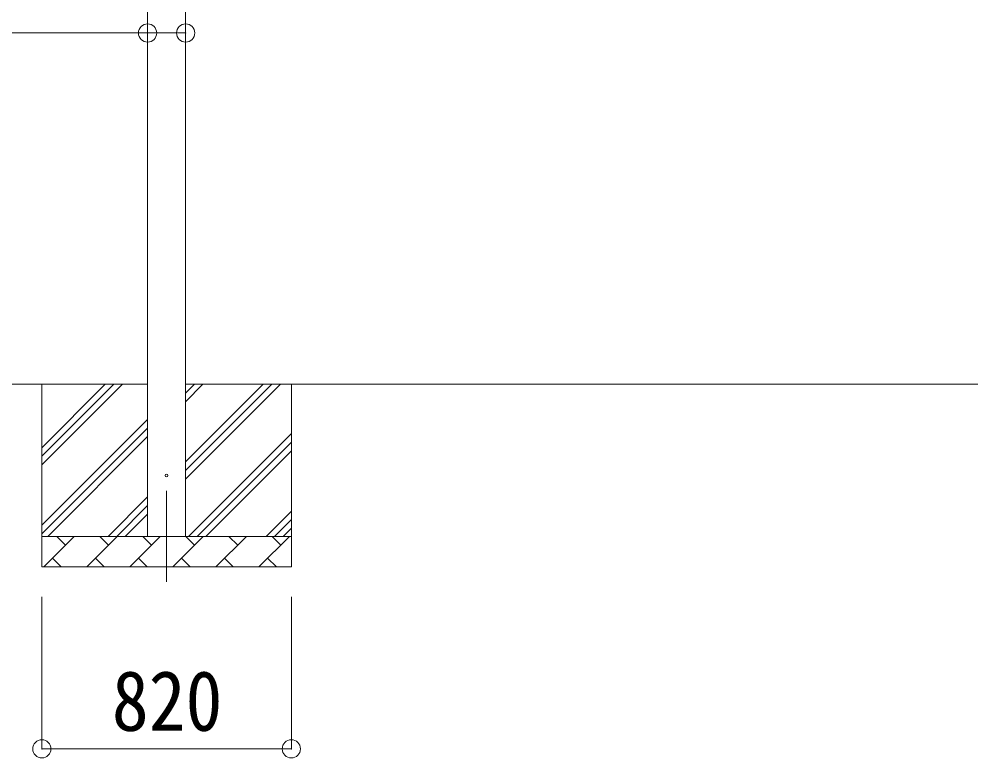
# Model space of a CAD drawing. Units: millimetres at full size, sheet at 1:60; details may follow other scales. Extents: x -16864 to 16864, y -11640 to 11640.
# Drawn here: x -11391 to -8263, y -7940 to -5509 of the extents above; entities that cross this region are included whole.
import ezdxf
from ezdxf.enums import TextEntityAlignment as Align

# ---------------------------------------------------------------- set-up
doc = ezdxf.new("R2010")
doc.units = ezdxf.units.MM
doc.header["$LTSCALE"] = 60
doc.header["$PDMODE"] = 32
doc.header["$PDSIZE"] = 60
doc.linetypes.add('CHAIN1', pattern=[8, 5, -1, 1, -1])
for name, color, linetype, lineweight in [('0-1_Defpoints', 7, 'CHAIN1', 9), ('0-2_TEXT1', 4, 'Continuous', 9), ('0-3_SHAPE', 7, 'Continuous', 9), ('0-8_TABLE1', 6, 'Continuous', 9)]:
    doc.layers.add(name, color=color, linetype=linetype, lineweight=lineweight)
doc.styles.add('ＭＳ ゴシック', font='')
doc.styles.get('ＭＳ ゴシック').set_extended_font_data('MS Gothic')

msp = doc.modelspace()

# ---------------------------------------------------------------- linework, layer by layer
at = {"layer": '0-1_Defpoints'}
msp.add_line((-10906.48, -7060.72), (-10906.48, -7409.72), dxfattribs=at)
at = {"layer": '0-2_TEXT1'}
for p, q in [((-10968.98, -7210.72), (-10968.98, -4210.72)), ((-10843.98, -4210.72), (-10843.98, -7210.72))]:
    msp.add_line(p, q, dxfattribs=at)
msp.add_circle((-10906.48, -7010.72), 4.5, dxfattribs=at)
at = {"layer": '0-3_SHAPE'}
for p, q in [((-10968.98, -6710.72), (-12605.18, -6710.72)), ((-11316.48, -6710.72), (-11316.48, -7310.72)), ((-11316.48, -6919.21), (-11108, -6710.72)), ((-11316.48, -6947.49), (-11079.72, -6710.72)), ((-11316.48, -6975.77), (-11051.43, -6710.72)), ((-6295.98, -6710.72), (-10843.98, -6710.72)), ((-10843.98, -6739.55), (-10815.16, -6710.72)), ((-10843.98, -6767.83), (-10786.87, -6710.72)), ((-10843.98, -7022.39), (-10532.32, -6710.72)), ((-10843.98, -6965.82), (-10588.88, -6710.72)), ((-10843.98, -6994.11), (-10560.6, -6710.72)), ((-10496.48, -6710.72), (-10496.48, -7310.72)), ((-11316.48, -7173.76), (-10968.98, -6826.26)), ((-11316.48, -7202.05), (-10968.98, -6854.55)), ((-11296.87, -7210.72), (-10968.98, -6882.83)), ((-10834.33, -7210.72), (-10496.48, -6872.88)), ((-10806.04, -7210.72), (-10496.48, -6901.16)), ((-10777.76, -7210.72), (-10496.48, -6929.45)), ((-11098.88, -7210.72), (-10968.98, -7080.82)), ((-11070.6, -7210.72), (-10968.98, -7109.11)), ((-10579.77, -7210.72), (-10496.48, -7127.44)), ((-11042.32, -7210.72), (-10968.98, -7137.39)), ((-10551.48, -7210.72), (-10496.48, -7155.72)), ((-10523.2, -7210.72), (-10496.48, -7184.01)), ((-11316.48, -7210.72), (-10496.48, -7210.72)), ((-11310.04, -7310.72), (-11210.04, -7210.72)), ((-11238.59, -7239.28), (-11267.14, -7210.72)), ((-11168.62, -7310.72), (-11068.62, -7210.72)), ((-11097.17, -7239.28), (-11125.72, -7210.72)), ((-11027.19, -7310.72), (-10927.19, -7210.72)), ((-10955.75, -7239.28), (-10984.3, -7210.72)), ((-10885.77, -7310.72), (-10785.77, -7210.72)), ((-10814.33, -7239.28), (-10842.88, -7210.72)), ((-10744.35, -7310.72), (-10644.35, -7210.72)), ((-10672.9, -7239.28), (-10701.46, -7210.72)), ((-10602.93, -7310.72), (-10502.93, -7210.72)), ((-10531.48, -7239.28), (-10560.04, -7210.72)), ((-11281.48, -7282.17), (-11252.93, -7310.72)), ((-11140.06, -7282.17), (-11111.51, -7310.72)), ((-10998.64, -7282.17), (-10970.09, -7310.72)), ((-10857.22, -7282.17), (-10828.67, -7310.72)), ((-10715.8, -7282.17), (-10687.24, -7310.72)), ((-10574.38, -7282.17), (-10545.82, -7310.72)), ((-10496.48, -7310.72), (-11316.48, -7310.72))]:
    msp.add_line(p, q, dxfattribs=at)
at = {"layer": '0-8_TABLE1'}
for p, q in [((-11316.48, -7909.72), (-11316.48, -7409.72)), ((-10496.48, -7909.72), (-10496.48, -7409.72)), ((-11316.48, -7909.72), (-10496.48, -7909.72))]:
    msp.add_line(p, q, dxfattribs=at)
msp.add_lwpolyline([(-10843.98, -5555.05), (-10968.98, -5555.05), (-11593.56, -5555.05)], dxfattribs=at)
for p in [(-10968.98, -5555.05), (-10843.98, -5555.05), (-11316.48, -7909.72), (-10496.48, -7909.72)]:
    msp.add_point(p, dxfattribs=at)

# ---------------------------------------------------------------- texts
at = {"layer": '0-8_TABLE1', "color": 7, "style": 'ＭＳ ゴシック', "width": 0.9}
msp.add_text('820', height=197.9, dxfattribs=at).set_placement((-11086.48, -7909.72), align=Align.BOTTOM_LEFT)

doc.saveas('drawing.dxf')
